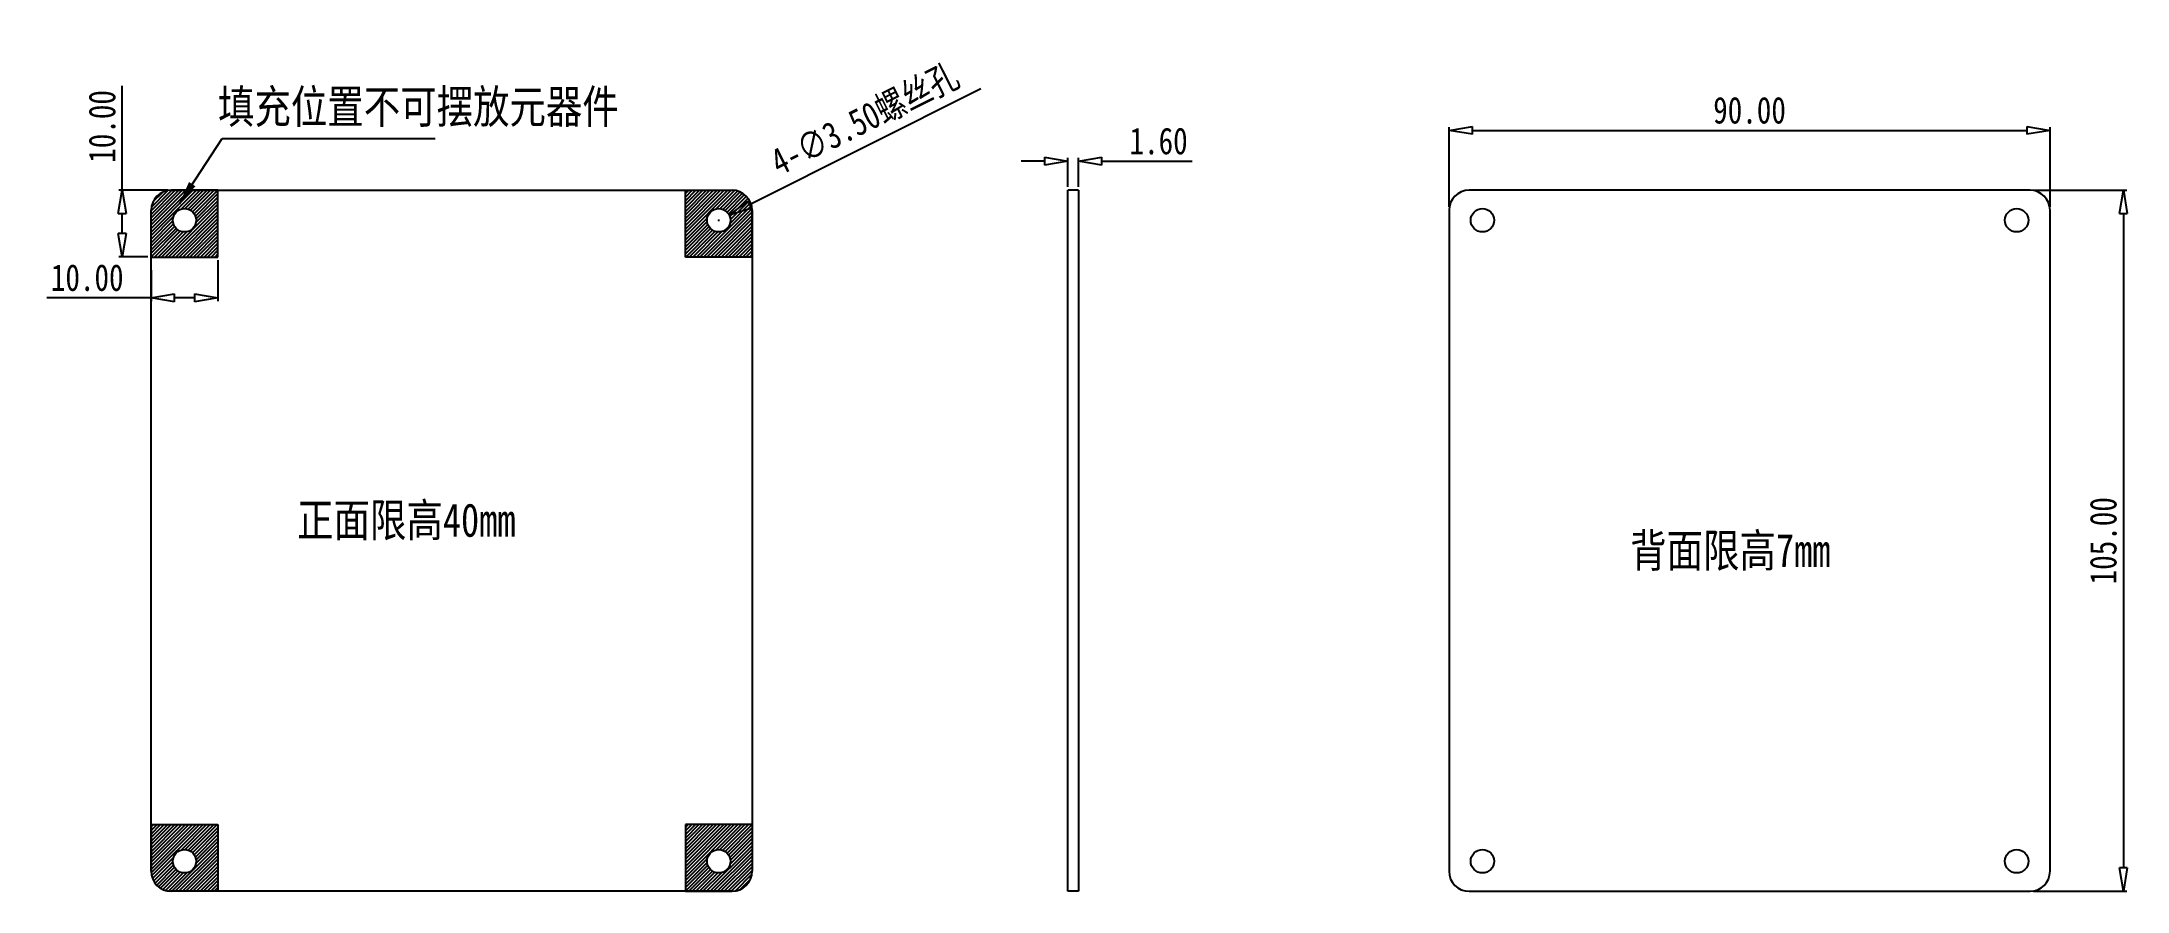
# Model space of a CAD drawing. Header units: inches. Extents: x 571 to 883, y -210 to -83.
import ezdxf

# ---------------------------------------------------------------- set-up
doc = ezdxf.new("R2010")
doc.units = ezdxf.units.IN
doc.header["$LTSCALE"] = 0.64311
doc.header["$MEASUREMENT"] = 0
doc.header["$PDMODE"] = 3
doc.header["$PDSIZE"] = 0.3125
doc.layers.get('0').update_dxf_attribs({"linetype": 'CONTINUOUS'})
doc.layers.get('Defpoints').update_dxf_attribs({"linetype": 'CONTINUOUS'})
doc.layers.add('02___PRT_ALL_AXES', color=7, linetype='CONTINUOUS')
doc.styles.get("Standard").update_dxf_attribs({"font": 'txt', "width": 0.8})
doc.dimstyles.get("Standard").update_dxf_attribs({"dimtxt": 4, "dimasz": 3.5, "dimexe": 0.5, "dimexo": 0.5, "dimgap": 1, "dimtad": 1, "dimzin": 4, "dimdsep": 46, "dimtxsty": 'STANDARD', "dimblk": 'CLOSEDBLANK', "dimcen": 0.09, "dimclrd": 3, "dimclre": 4, "dimadec": 0, "dimazin": 0, "dimtp": 0.01, "dimtm": 0.01, "dimtfac": 1, "dimtofl": 0, "dimtmove": 0, "dimatfit": 3, "dimfxl": 1, "dimtolj": 1, "dimtzin": 4, "dimarcsym": 0})

# ---------------------------------------------------------------- blocks, each defined once
blk = doc.blocks.new('_ClosedBlank')
at = {"color": 0, "linetype": 'ByBlock', "lineweight": -2}
for p, q in [((-1, 0.167), (0, 0)), ((-1, 0.167), (-1, -0.167)), ((0, 0), (-1, -0.167))]:
    blk.add_line(p, q, dxfattribs=at)
blk = doc.blocks.new('*D5')
at = {"color": 3, "lineweight": -2}
for p, q in [((721.04, -100.56), (717.54, -100.56)), ((729.64, -100.56), (743.14, -100.56))]:
    blk.add_line(p, q, dxfattribs=at)
at = {"color": 4, "lineweight": -2}
for p, q in [((724.54, -104.41), (724.54, -100.06)), ((726.14, -104.41), (726.14, -100.06))]:
    blk.add_line(p, q, dxfattribs=at)
at = {"layer": 'Defpoints', "color": 0}
for p in [(726.14, -100.56), (724.54, -104.91), (726.14, -104.91)]:
    blk.add_point(p, dxfattribs=at)
at = {"color": 3, "lineweight": -2, "xscale": 3.5, "yscale": 3.5, "zscale": 3.5}
blk.add_blockref('_ClosedBlank', (724.54, -100.56), dxfattribs=at)
at = {"color": 3, "lineweight": -2, "xscale": 3.5, "yscale": 3.5, "zscale": 3.5, "rotation": 180}
blk.add_blockref('_ClosedBlank', (726.14, -100.56), dxfattribs=at)
at = {"color": 0, "insert": (738.14, -97.56), "char_height": 4, "attachment_point": 5}
blk.add_mtext('\\A1;1.60', dxfattribs=at)
blk = doc.blocks.new('*D6')
at = {"color": 4, "lineweight": -2}
for p, q in [((781.63, -107.41), (781.63, -95.45)), ((871.63, -107.41), (871.63, -95.45))]:
    blk.add_line(p, q, dxfattribs=at)
at = {"color": 3, "lineweight": -2}
blk.add_line((785.13, -95.95), (868.13, -95.95), dxfattribs=at)
at = {"layer": 'Defpoints', "color": 0}
for p in [(871.63, -95.95), (781.63, -107.91), (871.63, -107.91)]:
    blk.add_point(p, dxfattribs=at)
at = {"color": 3, "lineweight": -2, "xscale": 3.5, "yscale": 3.5, "zscale": 3.5, "rotation": 180}
blk.add_blockref('_ClosedBlank', (781.63, -95.95), dxfattribs=at)
at = {"color": 3, "lineweight": -2, "xscale": 3.5, "yscale": 3.5, "zscale": 3.5}
blk.add_blockref('_ClosedBlank', (871.63, -95.95), dxfattribs=at)
at = {"color": 0, "insert": (826.63, -92.95), "char_height": 4, "attachment_point": 5}
blk.add_mtext('\\A1;90.00', dxfattribs=at)
blk = doc.blocks.new('*D7')
at = {"color": 4, "lineweight": -2}
for p, q in [((869.13, -104.91), (883.11, -104.91)), ((869.13, -209.91), (883.11, -209.91))]:
    blk.add_line(p, q, dxfattribs=at)
at = {"color": 3, "lineweight": -2}
blk.add_line((882.61, -108.41), (882.61, -206.41), dxfattribs=at)
at = {"layer": 'Defpoints', "color": 0}
for p in [(868.63, -104.91), (868.63, -209.91), (882.61, -209.91)]:
    blk.add_point(p, dxfattribs=at)
at = {"color": 3, "lineweight": -2, "xscale": 3.5, "yscale": 3.5, "zscale": 3.5}
for p, rotation in [((882.61, -104.91), 90), ((882.61, -209.91), 270)]:
    blk.add_blockref('_ClosedBlank', p, dxfattribs=dict(at, rotation=rotation))
at = {"color": 0, "insert": (879.61, -157.41), "char_height": 4, "attachment_point": 5, "rotation": 90}
blk.add_mtext('\\A1;105.00', dxfattribs=at)
blk = doc.blocks.new('*D8')
at = {"color": 3, "lineweight": -2}
blk.add_line((711.54, -89.7), (676.96, -107.06), dxfattribs=at)
at = {"color": 4, "lineweight": -2}
for p, q in [((672.18, -109.41), (672.36, -109.41)), ((672.27, -109.5), (672.27, -109.32))]:
    blk.add_line(p, q, dxfattribs=at)
at = {"layer": 'Defpoints', "color": 0}
for p in [(673.83, -108.63), (670.7, -110.2)]:
    blk.add_point(p, dxfattribs=at)
at = {"color": 3, "lineweight": -2, "xscale": 3.5, "yscale": 3.5, "zscale": 3.5, "rotation": 206.6511622232382}
blk.add_blockref('_ClosedBlank', (673.83, -108.63), dxfattribs=at)
at = {"color": 0, "insert": (694.19, -94.37), "char_height": 4, "attachment_point": 5, "rotation": 26.6512}
blk.add_mtext('\\A1;4-∅3.50{\\fSimSun|b0|i0|c134|p2;螺丝孔}', dxfattribs=at)
blk = doc.blocks.new('*D9')
at = {"color": 4, "lineweight": -2}
for p, q in [((597.27, -115.41), (597.27, -121.52)), ((587.27, -116.87), (587.27, -121.52))]:
    blk.add_line(p, q, dxfattribs=at)
at = {"color": 3, "lineweight": -2}
for p, q in [((587.27, -121.02), (571.63, -121.02)), ((593.77, -121.02), (590.77, -121.02))]:
    blk.add_line(p, q, dxfattribs=at)
at = {"layer": 'Defpoints', "color": 0}
for p in [(597.27, -114.91), (587.27, -116.37), (587.27, -121.02)]:
    blk.add_point(p, dxfattribs=at)
at = {"color": 3, "lineweight": -2, "xscale": 3.5, "yscale": 3.5, "zscale": 3.5, "rotation": 180}
blk.add_blockref('_ClosedBlank', (587.27, -121.02), dxfattribs=at)
at = {"color": 3, "lineweight": -2, "xscale": 3.5, "yscale": 3.5, "zscale": 3.5}
blk.add_blockref('_ClosedBlank', (597.27, -121.02), dxfattribs=at)
at = {"color": 0, "insert": (577.7, -118.02), "char_height": 4, "attachment_point": 5}
blk.add_mtext('\\A1;10.00', dxfattribs=at)
blk = doc.blocks.new('*D10')
at = {"color": 3, "lineweight": -2}
for p, q in [((582.94, -104.91), (582.94, -89.28)), ((582.94, -111.41), (582.94, -108.41))]:
    blk.add_line(p, q, dxfattribs=at)
at = {"color": 4, "lineweight": -2}
for p, q in [((589.77, -104.91), (582.44, -104.91)), ((586.77, -114.91), (582.44, -114.91))]:
    blk.add_line(p, q, dxfattribs=at)
at = {"layer": 'Defpoints', "color": 0}
for p in [(582.94, -104.91), (590.27, -104.91), (587.27, -114.91)]:
    blk.add_point(p, dxfattribs=at)
at = {"color": 3, "lineweight": -2, "xscale": 3.5, "yscale": 3.5, "zscale": 3.5}
for p, rotation in [((582.94, -104.91), 90), ((582.94, -114.91), 270)]:
    blk.add_blockref('_ClosedBlank', p, dxfattribs=dict(at, rotation=rotation))
at = {"color": 0, "insert": (579.94, -95.35), "char_height": 4, "attachment_point": 5, "rotation": 90}
blk.add_mtext('\\A1;10.00', dxfattribs=at)

msp = doc.modelspace()

# ---------------------------------------------------------------- hatches: boundary and pattern name
h = msp.add_hatch()
h.set_pattern_fill('ANSI31', color=3, scale=3, style=0)
edge = h.paths.add_edge_path(flags=16)
edge.add_arc((672.267, -205.414), 1.75, 0, 360)
edge = h.paths.add_edge_path(flags=16)
edge.add_arc((592.267, -205.414), 1.75, 0, 360)
edge = h.paths.add_edge_path(flags=16)
edge.add_arc((592.267, -109.414), 1.75, 0, 360)
edge = h.paths.add_edge_path(flags=16)
edge.add_arc((672.267, -109.414), 1.75, 0, 360)
edge = h.paths.add_edge_path()
edge.add_line((667.267, -209.914), (674.267, -209.914))
edge.add_arc((674.267, -206.914), 3, 270, 360)
edge.add_line((677.267, -206.914), (677.267, -199.914))
edge.add_line((677.267, -199.914), (667.267, -199.914))
edge.add_line((667.267, -199.914), (667.267, -209.914))
edge = h.paths.add_edge_path()
edge.add_line((587.267, -199.914), (597.267, -199.914))
edge.add_line((597.267, -199.914), (597.267, -209.914))
edge.add_line((597.267, -209.914), (590.267, -209.914))
edge.add_arc((590.267, -206.914), 3, 180, 270, ccw=False)
edge.add_line((587.267, -206.914), (587.267, -199.914))
edge = h.paths.add_edge_path()
edge.add_line((587.267, -114.914), (597.267, -114.914))
edge.add_line((597.267, -114.914), (597.267, -104.914))
edge.add_line((597.267, -104.914), (590.267, -104.914))
edge.add_arc((590.267, -107.914), 3, 90, 180)
edge.add_line((587.267, -107.914), (587.267, -114.914))
edge = h.paths.add_edge_path()
edge.add_line((677.267, -114.914), (667.267, -114.914))
edge.add_line((667.267, -114.914), (667.267, -104.914))
edge.add_line((667.267, -104.914), (674.267, -104.914))
edge.add_arc((674.267, -107.914), 3, 0, 90, ccw=False)
edge.add_line((677.267, -107.914), (677.267, -114.914))
h.paths.add_polyline_path([(680.047, -105.409), (711.674, -89.537), (708.225, -82.665), (676.598, -98.538)], flags=9)

# ---------------------------------------------------------------- linework, layer by layer
at = {"color": 7, "linetype": 'Continuous'}
for p, q in [((590.267, -104.914), (674.267, -104.914)), ((597.267, -114.914), (597.267, -104.914)), ((667.267, -114.914), (667.267, -104.914)), ((724.536, -209.914), (724.536, -104.914)), ((726.136, -104.914), (724.536, -104.914)), ((726.136, -104.914), (726.136, -209.914)), ((868.628, -104.914), (784.628, -104.914)), ((587.267, -206.914), (587.267, -107.914)), ((677.267, -107.914), (677.267, -206.914)), ((781.628, -107.914), (781.628, -206.914)), ((871.628, -206.914), (871.628, -107.914)), ((587.267, -114.914), (597.267, -114.914)), ((677.267, -114.914), (667.267, -114.914)), ((587.267, -199.914), (597.267, -199.914)), ((597.267, -199.914), (597.267, -209.914)), ((667.267, -199.914), (667.267, -209.914)), ((677.267, -199.914), (667.267, -199.914)), ((674.267, -209.914), (590.267, -209.914)), ((726.136, -209.914), (724.536, -209.914)), ((784.628, -209.914), (868.628, -209.914))]:
    msp.add_line(p, q, dxfattribs=at)
for p, q in [((597.267, -104.914), (590.267, -104.914)), ((667.267, -104.914), (674.267, -104.914)), ((587.267, -114.914), (587.267, -107.914)), ((677.267, -114.914), (677.267, -107.914)), ((587.267, -199.914), (587.267, -206.914)), ((677.267, -199.914), (677.267, -206.914)), ((597.267, -209.914), (590.267, -209.914)), ((667.267, -209.914), (674.267, -209.914))]:
    msp.add_line(p, q)
for centre, start, end in [((590.267, -107.914), 90, 180), ((674.267, -107.914), 0, 90), ((784.628, -107.914), 90, 180), ((868.628, -107.914), 0, 90), ((590.267, -206.914), 180, 270), ((674.267, -206.914), 270, 0), ((784.628, -206.914), 180, 270), ((868.628, -206.914), 270, 0)]:
    msp.add_arc(centre, 3, start, end, dxfattribs=at)
for centre, start, end in [((590.267, -107.914), 90, 180), ((674.267, -107.914), 0, 90), ((590.267, -206.914), 180, 270), ((674.267, -206.914), 270, 0)]:
    msp.add_arc(centre, 3, start, end)
at = {"layer": '02___PRT_ALL_AXES', "color": 7, "linetype": 'Continuous'}
for centre in [(592.267, -109.414), (672.267, -109.414), (786.628, -109.414), (866.628, -109.414), (592.267, -205.414), (672.267, -205.414), (786.628, -205.414), (866.628, -205.414)]:
    msp.add_circle(centre, 1.75, dxfattribs=at)

# ---------------------------------------------------------------- texts
at = {"char_height": 5, "attachment_point": 1}
for s, width, insert in [('{\\fSimSun|b0|i0|c134|p2;\\C6;填充位置不可摆放元器件}', 68.80104, (597.286, -89.886)), ('{\\fSimSun|b0|i0|c134|p2;\\C6;正面限高40mm}', 57.01971, (609.13, -151.811)), ('{\\fSimSun|b0|i0|c134|p2;\\C6;背面限高7mm}', 57.01971, (808.758, -156.367))]:
    msp.add_mtext_dynamic_manual_height_columns(s, width=width, gutter_width=1, heights=[0], dxfattribs=dict(at, insert=insert))

# ---------------------------------------------------------------- dimensions: what is measured, and where the dimension line sits
dim = msp.add_diameter_dim_2p(p1=(670.703, -110.199), p2=(673.831, -108.629), text='4-<>{\\fSimSun|b0|i0|c134|p2;螺丝孔}', dimstyle='STANDARD')
dim.commit()
dim.dimension.update_dxf_attribs({"geometry": '*D8', "text_midpoint": (695.813, -97.596)})
for base, p1, p2, picture, middle in [((582.936, -104.914), (587.267, -114.914), (590.267, -104.914), '*D10', (579.936, -95.347)), ((882.612, -209.914), (868.628, -104.914), (868.628, -209.914), '*D7', (879.612, -157.414))]:
    dim = msp.add_linear_dim(base=base, p1=p1, p2=p2, angle=90, dimstyle='STANDARD')
    dim.commit()
    dim.dimension.update_dxf_attribs({"geometry": picture, "text_midpoint": middle})
for base, p1, p2, picture, middle in [((871.628, -95.951), (781.628, -107.914), (871.628, -107.914), '*D6', (826.628, -92.951)), ((726.136, -100.558), (724.536, -104.914), (726.136, -104.914), '*D5', (738.136, -97.558)), ((587.267, -121.022), (597.267, -114.914), (587.267, -116.367), '*D9', (577.7, -118.022))]:
    dim = msp.add_linear_dim(base=base, p1=p1, p2=p2, dimstyle='STANDARD')
    dim.commit()
    dim.dimension.update_dxf_attribs({"geometry": picture, "text_midpoint": middle})

# ---------------------------------------------------------------- leaders
msp.add_leader([(591.5, -106.927), (597.908, -97.155), (629.801, -97.155)], dimstyle='STANDARD', override={"dimgap": 1, "dimtad": 0})

doc.saveas('drawing.dxf')
